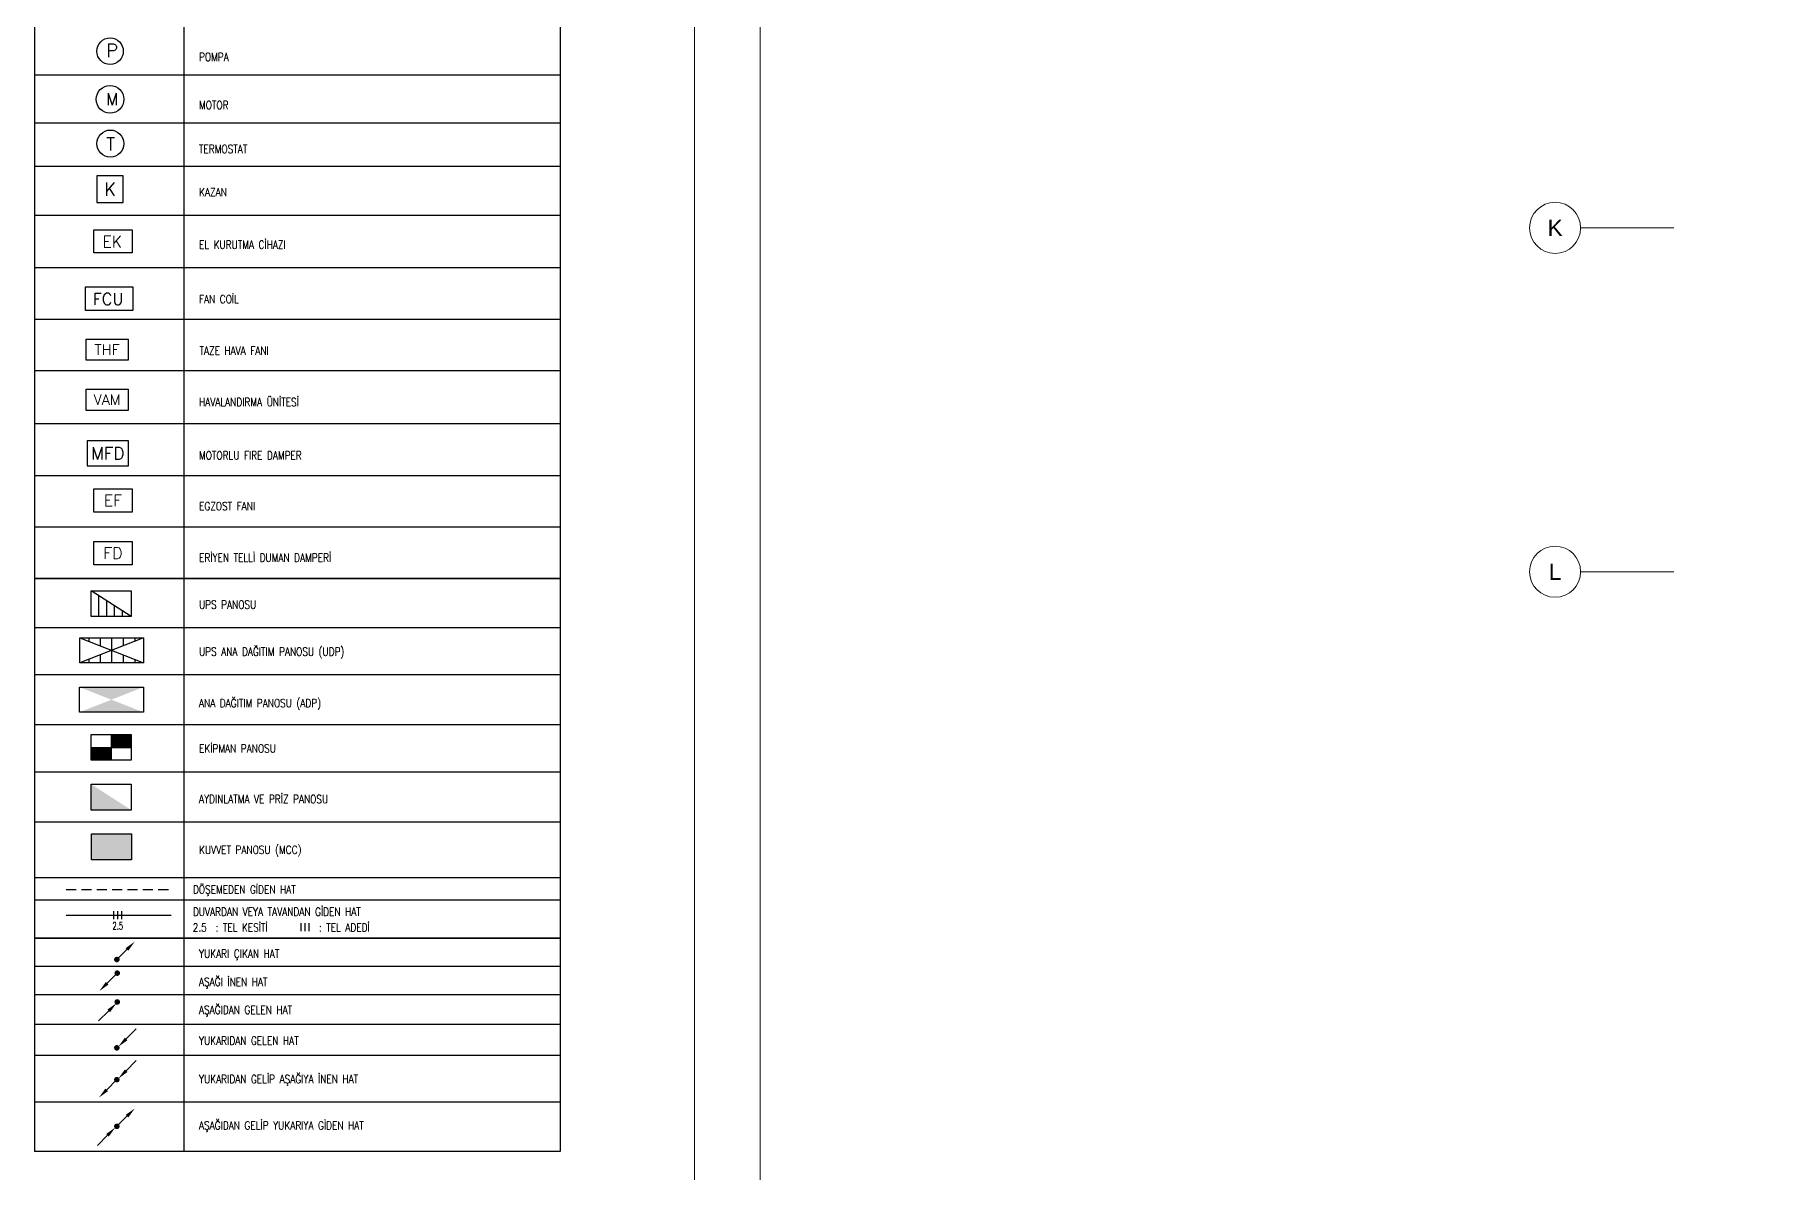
# Model space of a CAD drawing. Extents: x -9058 to 11890, y 0 to 4205.
# Drawn here: x -806 to 1305, y 1427 to 2817 of the extents above; entities that cross this region are included whole.
import ezdxf
from ezdxf.enums import TextEntityAlignment as Align

# ---------------------------------------------------------------- set-up
doc = ezdxf.new("R2010")
doc.units = 0
doc.header["$MEASUREMENT"] = 0
doc.linetypes.add('HIDDEN', pattern=[0.375, 0.25, -0.125])
doc.layers.get('0').update_dxf_attribs({"color": 9, "lineweight": 9})
for name, color, linetype, lineweight in [('40A', 9, 'Continuous', 9), ('E-ANA DAĞITIM PANOSU', 7, 'Continuous', 30), ('E-AYDINLATMA VE PRİZ PANOSU', 7, 'Continuous', 30), ('E-AŞAĞI İNEN HAT', 7, 'Continuous', 30), ('E-AŞAĞIDAN GELEN HAT', 7, 'Continuous', 30), ('E-AŞAĞIDAN GELİP YUKARIYA GİDEN HAT', 7, 'Continuous', 30), ('E-EGZOST FANI', 7, 'Continuous', 30), ('E-EKİPMAN PANOSU', 7, 'Continuous', 30), ('E-EL KURUTMA CİHAZI', 7, 'Continuous', 30), ('E-ERİYEN TELLİ DUMAN DAMPERİ', 7, 'Continuous', 30), ('E-FAN COİL', 7, 'Continuous', 30), ('E-HAVALANDIRMA ÜNİTESİ', 7, 'Continuous', 30), ('E-KABLO', 7, 'Continuous', 30), ('E-KAZAN', 7, 'Continuous', 30), ('E-KUVVET PANOSU (MCC)', 7, 'Continuous', 30), ('E-MOTOR', 7, 'Continuous', 30), ('E-MOTORLU FIRE DAMPER', 7, 'Continuous', 30), ('E-POMPA', 7, 'Continuous', 30), ('E-TAZE HAVA FANI', 7, 'Continuous', 30), ('E-TERMOSTAT', 7, 'Continuous', 30), ('E-UPS ANA DAĞITIM PANOSU', 7, 'Continuous', 30), ('E-UPS PANOSU', 7, 'Continuous', 30), ('E-YAZI', 7, 'Continuous', 30), ('E-YUKARI ÇIKAN HAT', 7, 'Continuous', 30), ('E-YUKARIDAN GELEN HAT', 7, 'Continuous', 30), ('E-YUKARIDAN GELİP AŞAĞIYA İNEN HAT', 7, 'Continuous', 30), ('M-TEFRIS2-015', 129, 'Continuous', 9)]:
    doc.layers.add(name, color=color, linetype=linetype, lineweight=lineweight)
doc.styles.add('$1$Arial', font='arial.ttf', dxfattribs={"height": 2.5})
doc.styles.add('E-YAZI', font='txttw.shx')
doc.styles.add('ILGAZ', font='txttw.shx')

# ---------------------------------------------------------------- blocks, each defined once
blk = doc.blocks.new('100_POMPA')
at = {"layer": 'E-POMPA', "color": 4}
blk.add_circle((0, 0), 1.8, dxfattribs=at)
at = {"layer": 'E-POMPA', "color": 3, "style": 'E-YAZI'}
blk.add_text('P', height=1.8, dxfattribs=at).set_placement((-0.53, -0.8))
blk = doc.blocks.new('100_MOTOR')
at = {"layer": 'E-MOTOR', "color": 4}
blk.add_circle((0, 0), 1.87, dxfattribs=at)
at = {"layer": 'E-MOTOR', "color": 3, "linetype": 'Continuous', "style": 'ILGAZ'}
blk.add_text('M', height=1.62, dxfattribs=at).set_placement((-0.55, -0.78))
blk = doc.blocks.new('100_TERMOSTAT')
at = {"layer": 'E-TERMOSTAT', "color": 4, "linetype": 'Continuous'}
blk.add_circle((0, 0), 1.84, dxfattribs=at)
at = {"layer": 'E-TERMOSTAT', "color": 3, "linetype": 'Continuous', "style": 'E-YAZI'}
blk.add_text('T', height=1.8, dxfattribs=at).set_placement((-0.57, -0.95))
blk = doc.blocks.new('100_KAZAN')
at = {"layer": 'E-KAZAN', "color": 4}
blk.add_lwpolyline([(-1.8, 1.8), (-1.8, -1.8), (1.8, -1.8), (1.8, 1.8)], close=True, dxfattribs=at)
at = {"layer": 'E-KAZAN', "color": 3, "style": 'E-YAZI'}
blk.add_text('K', height=1.8, dxfattribs=at).set_placement((0, 0), align=Align.MIDDLE_CENTER)
blk = doc.blocks.new('100_EL KURUTMA CİHAZI')
at = {"layer": 'E-EL KURUTMA CİHAZI', "color": 4}
for p, q in [((-2.35, 2.83), (2.35, 2.83)), ((-2.35, 0), (-2.35, 2.83)), ((2.35, 2.83), (2.35, 0)), ((2.35, 0), (-2.35, 0))]:
    blk.add_line(p, q, dxfattribs=at)
at = {"layer": 'E-EL KURUTMA CİHAZI', "color": 3, "style": 'E-YAZI'}
blk.add_text('EK', height=1.4, dxfattribs=at).set_placement((-1.28, 0.68))
blk = doc.blocks.new('100_FAN COİL')
at = {"layer": 'E-FAN COİL', "color": 4}
blk.add_lwpolyline([(-3.62, 0), (-3.62, 3.65), (3.62, 3.65), (3.62, 0)], close=True, dxfattribs=at)
at = {"layer": 'E-FAN COİL', "color": 3, "style": 'E-YAZI'}
blk.add_text('FCU', height=1.8, dxfattribs=at).set_placement((-2.5, 0.87))
blk = doc.blocks.new('100_TAZE HAVA FANI')
at = {"layer": 'E-TAZE HAVA FANI', "color": 4}
blk.add_lwpolyline([(-3.22, 0), (-3.22, 3.25), (3.22, 3.25), (3.22, 0)], close=True, dxfattribs=at)
at = {"layer": 'E-TAZE HAVA FANI', "color": 3, "style": 'E-YAZI'}
blk.add_text('THF', height=1.6, dxfattribs=at).set_placement((0, 1.62), align=Align.MIDDLE_CENTER)
blk = doc.blocks.new('100_HAVALANDIRMA ÜNİTESİ')
at = {"layer": 'E-HAVALANDIRMA ÜNİTESİ', "color": 4}
for p, q in [((-3.22, 0), (-3.22, 3.25)), ((-3.22, 3.25), (3.22, 3.25)), ((3.22, 3.25), (3.22, 0)), ((3.22, 0), (-3.22, 0))]:
    blk.add_line(p, q, dxfattribs=at)
at = {"layer": 'E-HAVALANDIRMA ÜNİTESİ', "color": 3, "style": 'E-YAZI'}
blk.add_text('VAM', height=1.6, dxfattribs=at).set_placement((0, 1.62), align=Align.MIDDLE_CENTER)
blk = doc.blocks.new('100_MOTORLU FIRE DAMPER')
at = {"layer": 'E-MOTORLU FIRE DAMPER', "color": 4}
blk.add_lwpolyline([(-2.53, 0), (2.53, 0), (2.53, 3.05), (-2.53, 3.05)], close=True, dxfattribs=at)
at = {"layer": 'E-MOTORLU FIRE DAMPER', "color": 3, "style": 'E-YAZI'}
blk.add_text('MFD', height=1.505, dxfattribs=at).set_placement((0, 1.53), align=Align.MIDDLE_CENTER)
blk = doc.blocks.new('100_EGZOST FANI')
at = {"layer": 'E-EGZOST FANI', "color": 4}
for p, q in [((-2.35, 2.83), (2.35, 2.83)), ((-2.35, 0), (-2.35, 2.83)), ((2.35, 2.83), (2.35, 0)), ((2.35, 0), (-2.35, 0))]:
    blk.add_line(p, q, dxfattribs=at)
at = {"layer": 'E-EGZOST FANI', "color": 3, "style": 'E-YAZI'}
blk.add_text('EF', height=1.4, dxfattribs=at).set_placement((0, 1.42), align=Align.MIDDLE_CENTER)
blk = doc.blocks.new('100_ERİYEN TELLİ DUMAN DAMPERİ')
at = {"layer": 'E-ERİYEN TELLİ DUMAN DAMPERİ', "color": 4}
blk.add_lwpolyline([(-2.35, 2.83), (2.35, 2.83), (2.35, 0), (-2.35, 0)], close=True, dxfattribs=at)
at = {"layer": 'E-ERİYEN TELLİ DUMAN DAMPERİ', "color": 3, "style": 'E-YAZI'}
blk.add_text('FD', height=1.4, dxfattribs=at).set_placement((0, 1.42), align=Align.MIDDLE_CENTER)
blk = doc.blocks.new('100_UPS PANOSU')
at = {"layer": 'E-UPS PANOSU', "color": 4}
for p, q in [((-38.4, 49.4), (38.4, 49.4)), ((-38.4, 0), (-38.4, 49.4)), ((38.4, 0), (-38.4, 49.4)), ((-23.4, 0), (-23.4, 39.7)), ((38.4, 49.4), (38.4, 0)), ((38.4, 0), (-38.4, 0)), ((-8.4, 0), (-8.4, 30.1)), ((6.6, 0), (6.6, 20.4)), ((21.6, 0), (21.6, 10.8))]:
    blk.add_line(p, q, dxfattribs=at)
blk = doc.blocks.new('100_UPS ANA DAĞITIM PANOSU')
at = {"layer": 'E-UPS ANA DAĞITIM PANOSU', "color": 4}
for p, q in [((-4.87, 1.91), (4.87, 1.91)), ((-4.87, -1.91), (-4.87, 1.91)), ((-4.87, 1.91), (4.87, -1.91)), ((4.87, 1.91), (-4.87, -1.91)), ((-3.52, 1.91), (-3.52, 1.38)), ((-1.76, 1.91), (-1.76, 0.69)), ((0, -1.91), (0, 1.91)), ((1.76, 1.91), (1.76, 0.69)), ((3.52, 1.91), (3.52, 1.38)), ((4.87, 1.91), (4.87, -1.91)), ((4.87, -1.91), (-4.87, -1.91)), ((-3.52, -1.38), (-3.52, -1.91)), ((-1.76, -0.69), (-1.76, -1.91)), ((1.76, -0.69), (1.76, -1.91)), ((3.52, -1.38), (3.52, -1.91))]:
    blk.add_line(p, q, dxfattribs=at)
blk = doc.blocks.new('100_ANA DAĞITIM PANOSU')
at = {"layer": 'E-ANA DAĞITIM PANOSU', "color": 4}
for p, q in [((-4.87, 1.91), (4.87, 1.91)), ((-4.87, -1.91), (-4.87, 1.91)), ((4.87, 1.91), (4.87, -1.91)), ((4.87, -1.91), (-4.87, -1.91))]:
    blk.add_line(p, q, dxfattribs=at)
blk.add_solid([(-4.87, 1.91), (4.87, 1.91), (4.87, -1.91), (-4.87, -1.91)], dxfattribs=at)
blk = doc.blocks.new('100_EKİPMAN PANOSU')
at = {"layer": 'E-EKİPMAN PANOSU', "color": 4}
for p, q in [((-3.07, 3.95), (3.07, 3.95)), ((-3.07, 0), (-3.07, 3.95)), ((0, 3.95), (0, 0)), ((3.07, 3.95), (3.07, 0)), ((-3.07, 1.97), (3.07, 1.97)), ((3.07, 0), (-3.07, 0))]:
    blk.add_line(p, q, dxfattribs=at)
for points in [[(0, 3.95), (3.07, 3.95), (0, 1.97), (3.07, 1.97)], [(-3.07, 1.97), (0, 1.97), (-3.07, 0), (0, 0)]]:
    blk.add_solid(points, dxfattribs=at)
blk = doc.blocks.new('100_AYDINLATMA VE PRİZ PANOSU')
at = {"layer": 'E-AYDINLATMA VE PRİZ PANOSU', "color": 4}
for p, q in [((-3.07, 3.95), (3.07, 3.95)), ((-3.07, 0), (-3.07, 3.95)), ((3.07, 3.95), (3.07, 0)), ((3.07, 0), (-3.07, 0))]:
    blk.add_line(p, q, dxfattribs=at)
blk.add_solid([(3.07, 0), (-3.07, 0), (-3.07, 3.95)], dxfattribs=at)
blk = doc.blocks.new('100_KUVVET PANOSU (MCC)')
at = {"layer": 'E-KUVVET PANOSU (MCC)', "color": 4}
for p, q in [((-3.07, 3.95), (3.07, 3.95)), ((-3.07, 0), (-3.07, 3.95)), ((3.07, 3.95), (3.07, 0)), ((3.07, 0), (-3.07, 0))]:
    blk.add_line(p, q, dxfattribs=at)
blk.add_solid([(-3.07, 3.95), (3.07, 3.95), (-3.07, 0), (3.07, 0)], dxfattribs=at)
blk = doc.blocks.new('100_YUKARI ÇIKAN HAT')
at = {"layer": 'E-YUKARI ÇIKAN HAT', "color": 3, "linetype": 'Continuous'}
blk.add_line((2.47, 2.47), (0, 0), dxfattribs=at)
at = {"layer": 'E-YUKARI ÇIKAN HAT', "color": 4, "linetype": 'Continuous', "const_width": 0.675}
blk.add_lwpolyline([(-0.34, 0, 1), (0.34, 0, 1)], format="xyb", close=True, dxfattribs=at)
at = {"layer": 'E-YUKARI ÇIKAN HAT', "color": 3, "linetype": 'Continuous'}
blk.add_solid([(2.15, 2.79), (2.79, 2.15), (4.38, 4.38)], dxfattribs=at)
blk = doc.blocks.new('100_AŞAĞI İNEN HAT')
at = {"layer": 'E-AŞAĞI İNEN HAT', "color": 3, "linetype": 'Continuous'}
blk.add_line((-2.47, -2.47), (0, 0), dxfattribs=at)
at = {"layer": 'E-AŞAĞI İNEN HAT', "color": 4, "linetype": 'Continuous', "const_width": 0.675}
blk.add_lwpolyline([(-0.34, 0, 1), (0.34, 0, 1)], format="xyb", close=True, dxfattribs=at)
at = {"layer": 'E-AŞAĞI İNEN HAT', "color": 3, "linetype": 'Continuous'}
blk.add_solid([(-2.15, -2.79), (-2.79, -2.15), (-4.38, -4.38)], dxfattribs=at)
blk = doc.blocks.new('100_AŞAĞIDAN GELEN HAT')
at = {"layer": 'E-AŞAĞIDAN GELEN HAT', "color": 3, "linetype": 'Continuous'}
blk.add_line((-2.07, -2.17), (-4.55, -4.64), dxfattribs=at)
at = {"layer": 'E-AŞAĞIDAN GELEN HAT', "color": 4, "linetype": 'Continuous', "const_width": 0.675}
blk.add_lwpolyline([(-0.34, 0, 1), (0.34, 0, 1)], format="xyb", close=True, dxfattribs=at)
at = {"layer": 'E-AŞAĞIDAN GELEN HAT', "color": 3, "linetype": 'Continuous'}
blk.add_solid([(-2.39, -1.85), (-1.76, -2.49), (-0.16, -0.26)], dxfattribs=at)
blk = doc.blocks.new('100_YUKARIDAN GELEN HAT')
at = {"layer": 'E-YUKARIDAN GELEN HAT', "color": 3, "linetype": 'Continuous'}
blk.add_line((2.28, 2.17), (4.75, 4.65), dxfattribs=at)
at = {"layer": 'E-YUKARIDAN GELEN HAT', "color": 4, "linetype": 'Continuous', "const_width": 0.675}
blk.add_lwpolyline([(-0.34, 0, 1), (0.34, 0, 1)], format="xyb", close=True, dxfattribs=at)
at = {"layer": 'E-YUKARIDAN GELEN HAT', "color": 3, "linetype": 'Continuous'}
blk.add_solid([(2.59, 1.86), (1.96, 2.49), (0.37, 0.27)], dxfattribs=at)
blk = doc.blocks.new('100_YUKARIDAN GELİP AŞAĞIYA İNEN HAT')
at = {"layer": 'E-YUKARIDAN GELİP AŞAĞIYA İNEN HAT', "color": 3, "linetype": 'Continuous'}
for p, q in [((2.28, 2.17), (4.75, 4.65)), ((-2.47, -2.47), (0, 0))]:
    blk.add_line(p, q, dxfattribs=at)
at = {"layer": 'E-YUKARIDAN GELİP AŞAĞIYA İNEN HAT', "color": 4, "linetype": 'Continuous', "const_width": 0.675}
blk.add_lwpolyline([(-0.34, 0, 1), (0.34, 0, 1)], format="xyb", close=True, dxfattribs=at)
at = {"layer": 'E-YUKARIDAN GELİP AŞAĞIYA İNEN HAT', "color": 3, "linetype": 'Continuous'}
for points in [[(2.59, 1.86), (1.96, 2.49), (0.37, 0.27)], [(-2.15, -2.79), (-2.79, -2.15), (-4.38, -4.38)]]:
    blk.add_solid(points, dxfattribs=at)
blk = doc.blocks.new('100_AŞAĞIDAN GELİP YUKARIYA GİDEN HAT')
at = {"layer": 'E-AŞAĞIDAN GELİP YUKARIYA GİDEN HAT', "color": 3, "linetype": 'Continuous'}
for p, q in [((2.47, 2.47), (0, 0)), ((-2.28, -2.17), (-4.75, -4.65))]:
    blk.add_line(p, q, dxfattribs=at)
at = {"layer": 'E-AŞAĞIDAN GELİP YUKARIYA GİDEN HAT', "color": 4, "linetype": 'Continuous', "const_width": 0.675}
blk.add_lwpolyline([(0.34, 0, 1), (-0.34, 0, 1)], format="xyb", close=True, dxfattribs=at)
at = {"layer": 'E-AŞAĞIDAN GELİP YUKARIYA GİDEN HAT', "color": 3, "linetype": 'Continuous'}
for points in [[(2.15, 2.79), (2.79, 2.15), (4.38, 4.38)], [(-2.59, -1.86), (-1.96, -2.49), (-0.37, -0.27)]]:
    blk.add_solid(points, dxfattribs=at)
blk = doc.blocks.new('$0$0_aks')
at = {"linetype": 'Continuous'}
blk.add_circle((0, 0), 3.12, dxfattribs=at)
at = {"style": '$1$Arial'}
blk.add_attdef('AKS', text='', height=2.5, dxfattribs=at).set_placement((0, 0), align=Align.MIDDLE_CENTER)

msp = doc.modelspace()

# ---------------------------------------------------------------- linework, layer by layer
at = {"layer": '40A'}
for points in [[(5945, 4205), (0, 4205), (0, 0), (5945, 0)], [(5405.1, 80), (80, 80), (80, 4125), (5405.1, 4125)]]:
    msp.add_lwpolyline(points, close=True, dxfattribs=at)
at = {"layer": 'E-KABLO', "color": 6, "linetype": 'HIDDEN', "ltscale": 50}
msp.add_line((-768, 1772.8), (-639.5, 1772.8), dxfattribs=at)
at = {"layer": 'E-KABLO', "color": 6}
msp.add_line((-768, 1741.4), (-639.5, 1741.4), dxfattribs=at)
at = {"layer": 'E-KABLO', "color": 7}
for p, q in [((-710.1, 1746.4), (-710.1, 1736.4)), ((-705.1, 1746.4), (-705.1, 1736.4)), ((-700.1, 1746.4), (-700.1, 1736.4))]:
    msp.add_line(p, q, dxfattribs=at)
at = {"layer": 'E-YAZI', "color": 4}
for p, q in [((-806.4, 4093.4), (-806.4, 1452.7)), ((-164.1, 4093.4), (-164.1, 1452.7)), ((-164.1, 1452.7), (-806.4, 1452.7))]:
    msp.add_line(p, q, dxfattribs=at)
at = {"layer": 'E-YAZI', "color": 7}
for p, q in [((-624.2, 4034.4), (-624.2, 1452.7)), ((-164.1, 2767.6), (-806.4, 2767.6)), ((-164.1, 2708.7), (-806.4, 2708.7)), ((-164.1, 2656), (-806.4, 2656)), ((-806.4, 2596.5), (-164.1, 2596.5)), ((-164.1, 2341.5), (-806.4, 2341.5)), ((-164.1, 2152.8), (-806.4, 2152.8)), ((-164.1, 2092.3), (-806.4, 2092.3)), ((-164.1, 2034.8), (-806.4, 2034.8)), ((-164.1, 1974), (-806.4, 1974)), ((-164.1, 1974), (-806.4, 1974)), ((-164.1, 1916.2), (-806.4, 1916.2)), ((-164.1, 1855.1), (-806.4, 1855.1)), ((-164.1, 1786.9), (-806.4, 1786.9)), ((-164.1, 1759.6), (-806.4, 1759.6)), ((-481.3, 1731.8), (-481.3, 1721.8)), ((-476.3, 1731.8), (-476.3, 1721.8)), ((-471.3, 1731.8), (-471.3, 1721.8)), ((-164.1, 1713.2), (-806.4, 1713.2)), ((-164.1, 1678.8), (-806.4, 1678.8)), ((-164.1, 1644.3), (-806.4, 1644.3)), ((-164.1, 1607.9), (-806.4, 1607.9)), ((-164.1, 1570), (-806.4, 1570)), ((-164.1, 1513.1), (-806.4, 1513.1))]:
    msp.add_line(p, q, dxfattribs=at)
at = {"layer": 'E-YAZI', "color": 7, "linetype": 'Continuous'}
for p, q in [((-806.4, 2532.3), (-164.1, 2532.3)), ((-806.4, 2469.4), (-164.1, 2469.4)), ((-806.4, 2406.5), (-164.1, 2406.5)), ((-806.4, 2278.6), (-164.1, 2278.6)), ((-806.4, 2215.7), (-164.1, 2215.7)), ((-806.4, 2152.8), (-164.1, 2152.8)), ((-806.4, 2152.8), (-164.1, 2152.8)), ((-806.4, 1713.2), (-164.1, 1713.2))]:
    msp.add_line(p, q, dxfattribs=at)
at = {"layer": 'M-TEFRIS2-015'}
for points in [[(1082.5, 2580.9), (1196.4, 2580.9)], [(1082.5, 2160.9), (1196.4, 2160.9)]]:
    msp.add_lwpolyline(points, dxfattribs=at)

# ---------------------------------------------------------------- block references
at = {"layer": 'E-ANA DAĞITIM PANOSU', "xscale": 8, "yscale": 8, "zscale": 8}
msp.add_blockref('100_ANA DAĞITIM PANOSU', (-712.5, 2004.6), dxfattribs=at)
at = {"layer": 'E-AYDINLATMA VE PRİZ PANOSU', "xscale": 8, "yscale": 8, "zscale": 8}
msp.add_blockref('100_AYDINLATMA VE PRİZ PANOSU', (-712.8, 1869.8), dxfattribs=at)
at = {"layer": 'E-AŞAĞI İNEN HAT', "xscale": 5, "yscale": 5, "zscale": 5}
msp.add_blockref('100_AŞAĞI İNEN HAT', (-705.4, 1670.6), dxfattribs=at)
at = {"layer": 'E-AŞAĞIDAN GELEN HAT', "xscale": 5, "yscale": 5, "zscale": 5}
msp.add_blockref('100_AŞAĞIDAN GELEN HAT', (-705.4, 1635.4), dxfattribs=at)
at = {"layer": 'E-AŞAĞIDAN GELİP YUKARIYA GİDEN HAT', "xscale": 5, "yscale": 5, "zscale": 5}
msp.add_blockref('100_AŞAĞIDAN GELİP YUKARIYA GİDEN HAT', (-705.9, 1483.5), dxfattribs=at)
at = {"layer": 'E-EGZOST FANI', "xscale": 10, "yscale": 10, "zscale": 10}
msp.add_blockref('100_EGZOST FANI', (-710.7, 2233.8), dxfattribs=at)
at = {"layer": 'E-EKİPMAN PANOSU', "xscale": 8, "yscale": 8, "zscale": 8}
msp.add_blockref('100_EKİPMAN PANOSU', (-712.8, 1930.6), dxfattribs=at)
at = {"layer": 'E-EL KURUTMA CİHAZI', "xscale": 10, "yscale": 10, "zscale": 10}
msp.add_blockref('100_EL KURUTMA CİHAZI', (-710.7, 2550.2), dxfattribs=at)
at = {"layer": 'E-ERİYEN TELLİ DUMAN DAMPERİ', "xscale": 10, "yscale": 10, "zscale": 10}
msp.add_blockref('100_ERİYEN TELLİ DUMAN DAMPERİ', (-710.7, 2169.4), dxfattribs=at)
at = {"layer": 'E-FAN COİL', "xscale": 8, "yscale": 8, "zscale": 8}
msp.add_blockref('100_FAN COİL', (-715.4, 2479.8), dxfattribs=at)
at = {"layer": 'E-HAVALANDIRMA ÜNİTESİ', "xscale": 8, "yscale": 8, "zscale": 8}
msp.add_blockref('100_HAVALANDIRMA ÜNİTESİ', (-717.8, 2358), dxfattribs=at)
at = {"layer": 'E-KAZAN', "xscale": 9, "yscale": 9, "zscale": 9}
msp.add_blockref('100_KAZAN', (-714.2, 2628.1), dxfattribs=at)
at = {"layer": 'E-KUVVET PANOSU (MCC)', "xscale": 8, "yscale": 8, "zscale": 8}
msp.add_blockref('100_KUVVET PANOSU (MCC)', (-712.4, 1809), dxfattribs=at)
at = {"layer": 'E-MOTOR', "xscale": 9, "yscale": 9, "zscale": 9}
for name, p in [('100_MOTOR', (-714.2, 2737.9)), ('100_TERMOSTAT', (-713.9, 2683.8))]:
    msp.add_blockref(name, p, dxfattribs=at)
at = {"layer": 'E-MOTORLU FIRE DAMPER', "xscale": 10, "yscale": 10, "zscale": 10}
msp.add_blockref('100_MOTORLU FIRE DAMPER', (-717, 2290.2), dxfattribs=at)
at = {"layer": 'E-POMPA', "xscale": 9, "yscale": 9, "zscale": 9}
msp.add_blockref('100_POMPA', (-714.2, 2796.7), dxfattribs=at)
at = {"layer": 'E-TAZE HAVA FANI', "xscale": 8, "yscale": 8, "zscale": 8}
msp.add_blockref('100_TAZE HAVA FANI', (-717.8, 2419.1), dxfattribs=at)
at = {"layer": 'E-UPS ANA DAĞITIM PANOSU', "xscale": 8, "yscale": 8, "zscale": 8}
msp.add_blockref('100_UPS ANA DAĞITIM PANOSU', (-712.1, 2064.8), dxfattribs=at)
at = {"layer": 'E-UPS PANOSU', "xscale": 0.6400002083427264, "yscale": 0.6400002083427264, "zscale": 0.6400002083427264}
msp.add_blockref('100_UPS PANOSU', (-712.8, 2106.1), dxfattribs=at)
at = {"layer": 'E-YUKARI ÇIKAN HAT', "xscale": 5, "yscale": 5, "zscale": 5}
msp.add_blockref('100_YUKARI ÇIKAN HAT', (-705.9, 1687.2), dxfattribs=at)
at = {"layer": 'E-YUKARIDAN GELEN HAT', "xscale": 5, "yscale": 5, "zscale": 5}
msp.add_blockref('100_YUKARIDAN GELEN HAT', (-705.9, 1579.4), dxfattribs=at)
at = {"layer": 'E-YUKARIDAN GELİP AŞAĞIYA İNEN HAT', "xscale": 5, "yscale": 5, "zscale": 5}
msp.add_blockref('100_YUKARIDAN GELİP AŞAĞIYA İNEN HAT', (-705.9, 1540.5), dxfattribs=at)
at = {"layer": 'M-TEFRIS2-015'}
ref = msp.add_blockref('$0$0_aks', (1051.3, 2580.9), dxfattribs=dict(at, xscale=10, yscale=10, zscale=10))
ref.add_attrib('AKS', 'K', dxfattribs={"layer": '0', "height": 20, "style": '$1$Arial'}).set_placement((1051.3, 2580.9), align=Align.MIDDLE_CENTER)
ref = msp.add_blockref('$0$0_aks', (1051.3, 2160.9), dxfattribs=dict(at, xscale=10, yscale=10, zscale=10))
ref.add_attrib('AKS', 'L', dxfattribs={"layer": '0', "height": 20, "style": '$1$Arial'}).set_placement((1051.3, 2160.9), align=Align.MIDDLE_CENTER)

# ---------------------------------------------------------------- texts
at = {"layer": 'E-KABLO', "color": 3, "linetype": 'Continuous', "style": 'E-YAZI', "width": 0.7}
msp.add_text('2.5', height=8.75, dxfattribs=at).set_placement((-711.3, 1724))
at = {"layer": 'E-YAZI', "color": 3, "style": 'E-YAZI', "width": 0.8}
for s, p in [('POMPA', (-605.5, 2784.7)), ('MOTOR', (-605.5, 2725.9)), ('TERMOSTAT', (-605.5, 2672.2)), ('KAZAN', (-605.5, 2619.5)), ('EL KURUTMA CİHAZI', (-605.5, 2555.3)), ('FAN COİL', (-605.5, 2488.8)), ('TAZE HAVA FANI', (-605, 2425.9)), ('HAVALANDIRMA ÜNİTESİ', (-605.5, 2363.1)), ('MOTORLU FIRE DAMPER', (-605.5, 2298)), ('EGZOST FANI', (-605.5, 2236)), ('ERİYEN TELLİ DUMAN DAMPERİ', (-605.5, 2173.1)), ('UPS PANOSU', (-605.5, 2115.7)), ('UPS ANA DAĞITIM PANOSU (UDP)', (-605.5, 2058.3)), ('ANA DAĞITIM PANOSU (ADP)', (-605.5, 1995.4)), ('EKİPMAN PANOSU', (-605.5, 1940)), ('AYDINLATMA VE PRİZ PANOSU', (-605.5, 1878.2)), ('KUVVET PANOSU (MCC)', (-605.5, 1816.3)), ('DÖŞEMEDEN GİDEN HAT', (-612.9, 1767.7)), ('DUVARDAN VEYA TAVANDAN GİDEN HAT', (-612.9, 1740.6)), ('2.5', (-613.2, 1721.4)), (': TEL KESİTİ', (-585.3, 1721.4)), (': TEL ADEDİ', (-459, 1721.4)), ('YUKARI ÇIKAN HAT', (-605.5, 1689.4)), ('AŞAĞI İNEN HAT', (-605.5, 1654.9)), ('AŞAĞIDAN GELEN HAT', (-605.5, 1620.7)), ('YUKARIDAN GELEN HAT', (-605.5, 1583.1)), ('YUKARIDAN GELİP AŞAĞIYA İNEN HAT', (-605.5, 1536.2)), ('AŞAĞIDAN GELİP YUKARIYA GİDEN HAT', (-605.5, 1479.6))]:
    msp.add_text(s, height=10, dxfattribs=at).set_placement(p)

doc.saveas('drawing.dxf')
